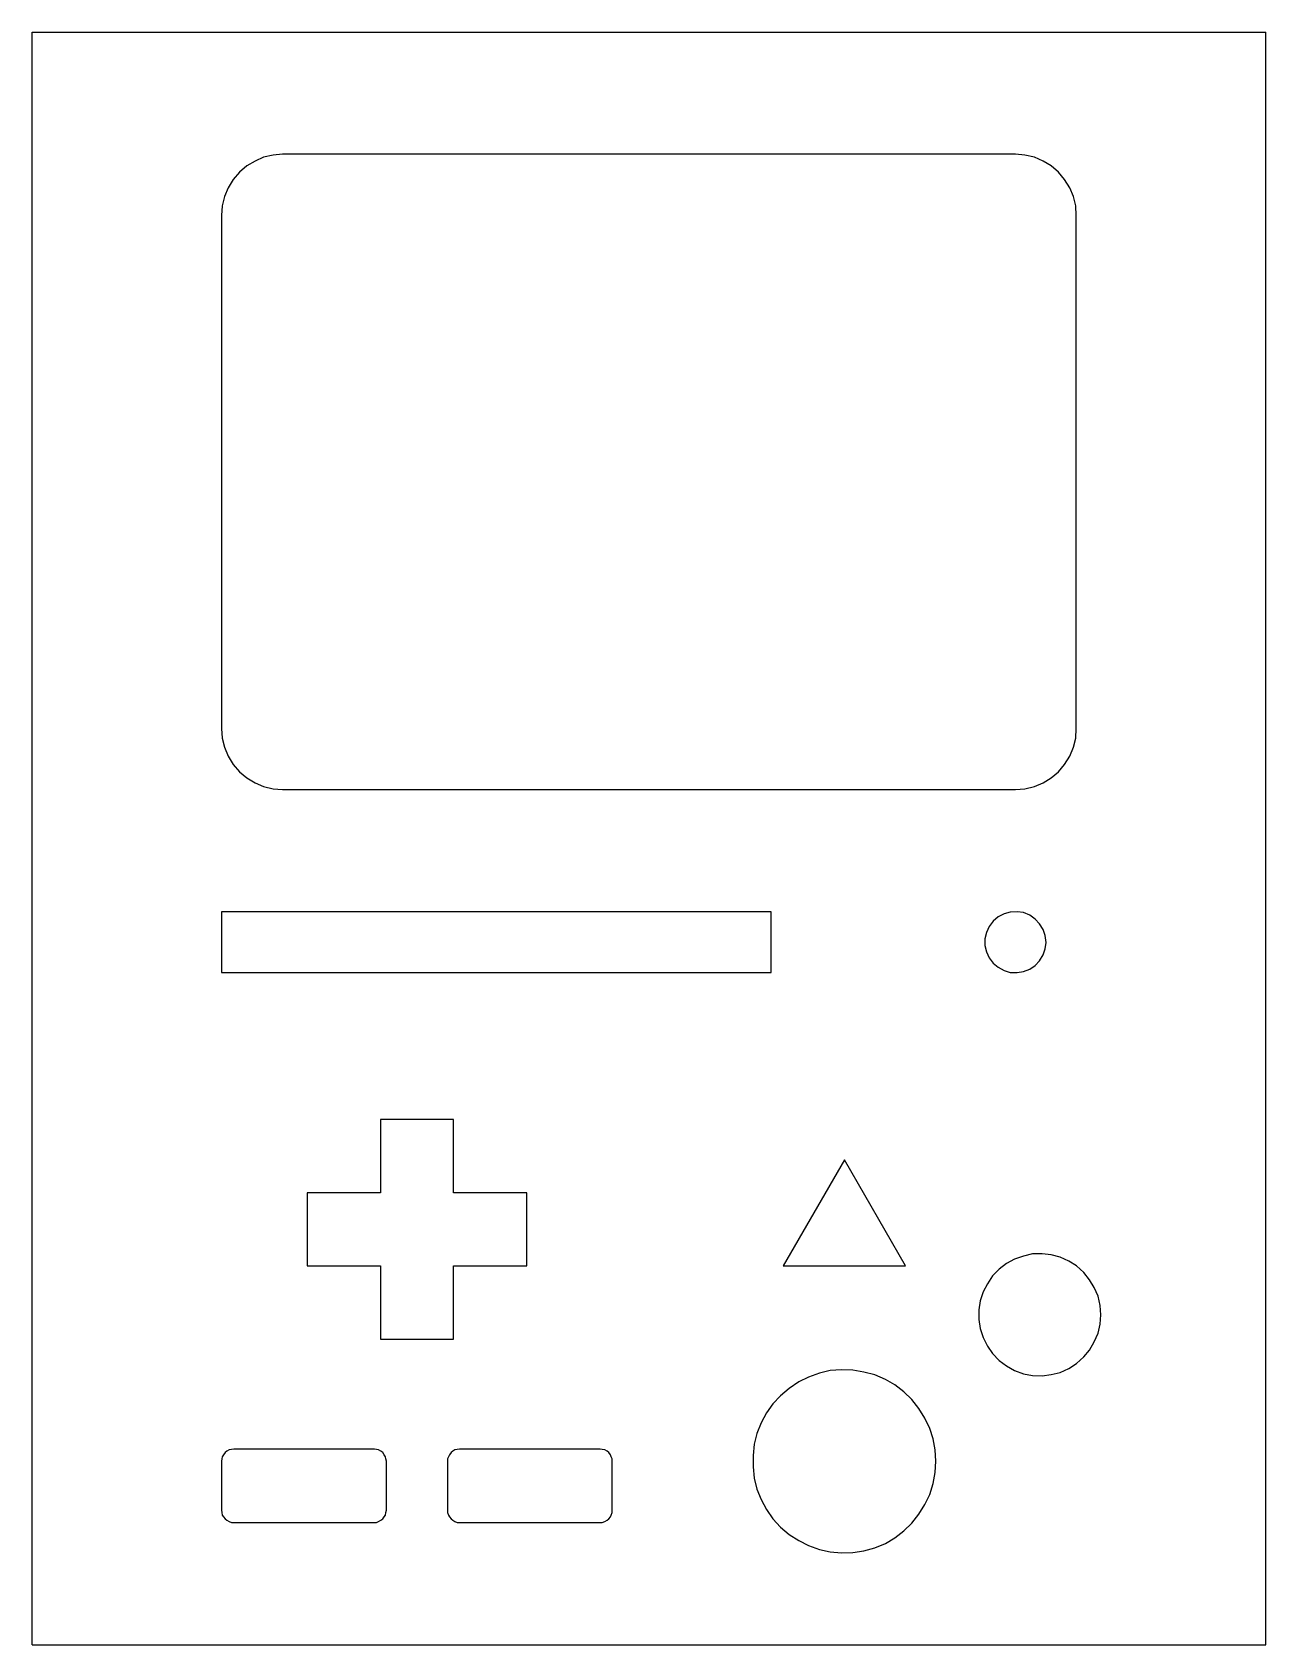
# Model space of a CAD drawing. Header units: inches. Extents: x -66 to 35, y 89 to 221.
import ezdxf

# ---------------------------------------------------------------- set-up
doc = ezdxf.new("R2010")
doc.units = ezdxf.units.IN
doc.header["$MEASUREMENT"] = 0
doc.layers.add('Layer 1', color=7, linetype='Continuous')

msp = doc.modelspace()

# ---------------------------------------------------------------- linework, layer by layer
at = {"layer": 'Layer 1', "color": 7, "lineweight": 25, "true_color": 0xffffff}
for points in [[(-65.61, 89.26), (-65.61, 221.27)], [(-65.61, 221.27), (35.39, 221.27)], [(35.39, 89.26), (35.39, 221.27)], [(-45.12, 211.29), (-45.89, 211.22), (-46.67, 211.04), (-47.37, 210.72), (-48.04, 210.33), (-48.64, 209.81), (-49.17, 209.21), (-49.56, 208.54), (-49.88, 207.83), (-50.06, 207.05), (-50.13, 206.28)], [(14.89, 211.29), (-45.12, 211.29)], [(19.86, 206.28), (19.83, 207.05), (19.65, 207.83), (19.34, 208.54), (18.91, 209.21), (18.42, 209.81), (17.82, 210.33), (17.15, 210.72), (16.44, 211.04), (15.67, 211.22), (14.89, 211.29)], [(-50.13, 206.28), (-50.13, 164.26)], [(19.86, 164.26), (19.86, 206.28)], [(-50.13, 164.26), (-50.06, 163.49), (-49.88, 162.75), (-49.56, 162), (-49.17, 161.33), (-48.64, 160.73), (-48.04, 160.24), (-47.37, 159.82), (-46.67, 159.53), (-45.89, 159.32), (-45.12, 159.29)], [(14.89, 159.29), (15.67, 159.32), (16.44, 159.53), (17.15, 159.82), (17.82, 160.24), (18.42, 160.73), (18.91, 161.33), (19.34, 162), (19.65, 162.75), (19.83, 163.49), (19.86, 164.26)], [(-45.12, 159.29), (14.89, 159.29)], [(-50.13, 149.27), (-50.13, 144.29)], [(-5.11, 149.27), (-50.13, 149.27)], [(-5.11, 144.29), (-5.11, 149.27)], [(17.4, 146.76), (17.32, 147.33), (17.15, 147.82), (16.87, 148.28), (16.51, 148.67), (16.06, 148.99), (15.56, 149.2), (15.03, 149.27), (14.47, 149.23), (13.97, 149.09), (13.48, 148.85), (13.06, 148.49), (12.74, 148.07), (12.53, 147.58), (12.39, 147.05), (12.39, 146.52), (12.53, 145.99), (12.74, 145.49), (13.06, 145.07), (13.48, 144.72), (13.97, 144.47), (14.47, 144.29), (15.03, 144.29), (15.56, 144.37), (16.06, 144.58), (16.51, 144.86), (16.87, 145.25), (17.15, 145.74), (17.32, 146.24), (17.4, 146.76)], [(-50.13, 144.29), (-5.11, 144.29)], [(-37.11, 132.27), (-37.11, 126.27)], [(-31.11, 132.27), (-37.11, 132.27)], [(-31.11, 126.27), (-31.11, 132.27)], [(0.89, 128.95), (-4.12, 120.27)], [(5.89, 120.27), (0.89, 128.95)], [(-43.11, 126.27), (-43.11, 120.27)], [(-37.11, 126.27), (-43.11, 126.27)], [(-25.11, 126.27), (-31.11, 126.27)], [(-25.11, 120.27), (-25.11, 126.27)], [(-43.11, 120.27), (-37.11, 120.27)], [(-37.11, 120.27), (-37.11, 114.27)], [(-31.11, 120.27), (-25.11, 120.27)], [(-31.11, 114.27), (-31.11, 120.27)], [(-4.12, 120.27), (5.89, 120.27)], [(21.88, 116.28), (21.84, 117.03), (21.66, 117.8), (21.35, 118.51), (20.96, 119.14), (20.5, 119.74), (19.9, 120.27), (19.27, 120.66), (18.56, 120.98), (17.82, 121.19), (17.08, 121.26), (16.3, 121.26), (15.56, 121.08), (14.82, 120.84), (14.15, 120.48), (13.55, 120.02), (13.02, 119.46), (12.6, 118.82), (12.24, 118.15), (12, 117.41), (11.89, 116.67), (11.89, 115.9), (12, 115.16), (12.24, 114.41), (12.6, 113.71), (13.02, 113.11), (13.55, 112.54), (14.15, 112.09), (14.82, 111.7), (15.56, 111.45), (16.3, 111.31), (17.08, 111.27), (17.82, 111.38), (18.56, 111.56), (19.27, 111.87), (19.9, 112.3), (20.5, 112.83), (20.96, 113.39), (21.35, 114.06), (21.66, 114.77), (21.84, 115.51), (21.88, 116.28)], [(-37.11, 114.27), (-31.11, 114.27)], [(8.36, 104.29), (8.33, 105.21), (8.15, 106.12), (7.87, 106.97), (7.48, 107.82), (6.99, 108.59), (6.42, 109.33), (5.75, 109.97), (5.01, 110.53), (4.24, 110.99), (3.39, 111.35), (2.47, 111.59), (1.59, 111.73), (0.64, 111.77), (-0.28, 111.7), (-1.16, 111.49), (-2.04, 111.17), (-2.85, 110.78), (-3.63, 110.25), (-4.34, 109.65), (-4.97, 108.98), (-5.5, 108.24), (-5.92, 107.43), (-6.28, 106.55), (-6.49, 105.67), (-6.59, 104.75), (-6.59, 103.83), (-6.49, 102.91), (-6.28, 102), (-5.92, 101.15), (-5.5, 100.34), (-4.97, 99.56), (-4.34, 98.89), (-3.63, 98.29), (-2.85, 97.8), (-2.04, 97.38), (-1.16, 97.06), (-0.28, 96.88), (0.64, 96.78), (1.59, 96.81), (2.47, 96.95), (3.39, 97.2), (4.24, 97.55), (5.01, 98.01), (5.75, 98.58), (6.42, 99.21), (6.99, 99.95), (7.48, 100.73), (7.87, 101.57), (8.15, 102.46), (8.33, 103.37), (8.36, 104.29)], [(-49.1, 105.28), (-49.31, 105.24), (-49.49, 105.21), (-49.67, 105.1), (-49.81, 104.99), (-49.95, 104.82), (-50.06, 104.64), (-50.09, 104.47), (-50.13, 104.29)], [(-50.13, 104.29), (-50.13, 100.27)], [(-37.6, 105.28), (-49.1, 105.28)], [(-36.61, 104.29), (-36.65, 104.47), (-36.69, 104.64), (-36.79, 104.82), (-36.9, 105), (-37.07, 105.1), (-37.25, 105.21), (-37.43, 105.24), (-37.6, 105.28)], [(-36.61, 100.27), (-36.61, 104.29)], [(-30.62, 105.28), (-30.83, 105.24), (-31.01, 105.21), (-31.18, 105.1), (-31.32, 104.99), (-31.46, 104.82), (-31.53, 104.64), (-31.61, 104.47), (-31.61, 104.29)], [(-31.61, 104.29), (-31.61, 100.27)], [(-19.12, 105.28), (-30.62, 105.28)], [(-18.13, 104.29), (-18.13, 104.47), (-18.2, 104.64), (-18.27, 104.82), (-18.41, 105), (-18.55, 105.1), (-18.73, 105.21), (-18.94, 105.24), (-19.12, 105.28)], [(-18.13, 100.27), (-18.13, 104.29)], [(-50.13, 100.27), (-50.09, 100.09), (-50.06, 99.88), (-49.95, 99.74), (-49.81, 99.56), (-49.67, 99.46), (-49.49, 99.35), (-49.31, 99.28), (-49.1, 99.28)], [(-49.1, 99.28), (-37.6, 99.28)], [(-37.6, 99.28), (-37.43, 99.28), (-37.25, 99.35), (-37.07, 99.46), (-36.9, 99.56), (-36.79, 99.74), (-36.69, 99.88), (-36.65, 100.09), (-36.61, 100.27)], [(-31.61, 100.27), (-31.61, 100.09), (-31.53, 99.88), (-31.46, 99.74), (-31.32, 99.56), (-31.18, 99.46), (-31.01, 99.35), (-30.83, 99.28), (-30.62, 99.28)], [(-30.62, 99.28), (-19.12, 99.28)], [(-19.12, 99.28), (-18.94, 99.28), (-18.73, 99.35), (-18.55, 99.46), (-18.41, 99.56), (-18.27, 99.74), (-18.2, 99.88), (-18.13, 100.09), (-18.13, 100.27)], [(-65.61, 89.26), (35.39, 89.26)]]:
    msp.add_lwpolyline(points, dxfattribs=at)

doc.saveas('drawing.dxf')
